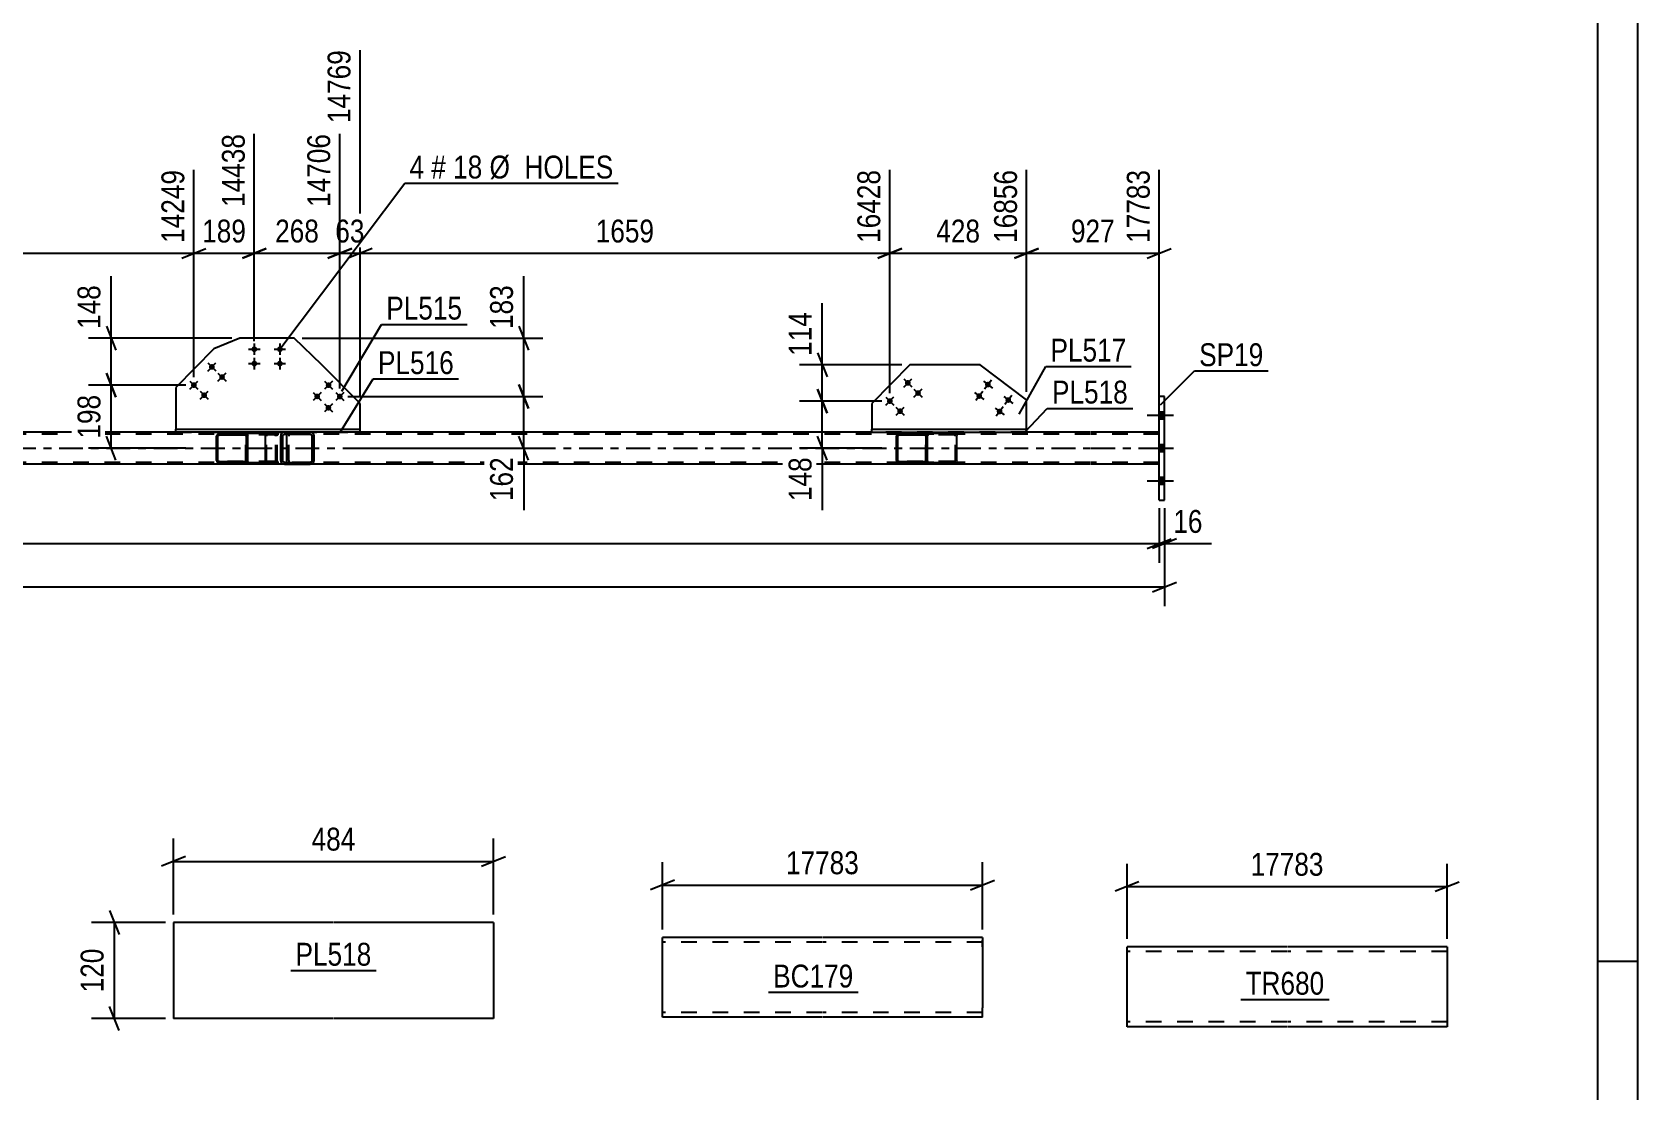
# Model space of a CAD drawing. Header units: millimetres. Extents: x 0 to 841, y 0 to 594.
# Drawn here: x 639.9 to 841, y 132.8 to 265.4 of the extents above; entities that cross this region are included whole.
import ezdxf

# ---------------------------------------------------------------- set-up
doc = ezdxf.new("R2010")
doc.units = ezdxf.units.MM
doc.linetypes.add('DXK_LINE_DOT2', pattern=[3.9198, 1.9599, -1.9599])
doc.linetypes.add('DXK_LINE_DOT3', pattern=[5.9187, 2.979, -0.9799, 0.9799, -0.9799])
doc.styles.add('Arial Narrow', font='ARIALN.TTF', dxfattribs={"height": 0.2})

# ---------------------------------------------------------------- blocks, each defined once
blk = doc.blocks.new('Unknown-570369486-1113')
at = {"color": 5, "linetype": 'Continuous'}
for p, q in [((841, 0), (841, 594)), ((836, 5), (836, 589)), ((841, 149), (836, 149))]:
    blk.add_line(p, q, dxfattribs=at)
blk = doc.blocks.new('Part-570369486-27969 - 27968')
at = {"color": 2, "linetype": 'Continuous'}
for p, q in [((738.83, 152.03), (718.83, 152.03)), ((718.83, 142.12), (718.83, 152.03)), ((758.93, 152.03), (738.93, 152.03)), ((758.93, 152.03), (758.93, 151.94)), ((758.93, 151.94), (758.93, 150.83)), ((758.93, 150.83), (758.93, 143.23)), ((758.93, 142.03), (758.93, 143.23)), ((718.83, 142.03), (718.83, 142.12)), ((738.83, 142.03), (718.83, 142.03)), ((758.93, 142.03), (738.93, 142.03))]:
    blk.add_line(p, q, dxfattribs=at)
at = {"color": 7, "linetype": 'DXK_LINE_DOT2'}
for p, q in [((738.83, 151.43), (718.83, 151.43)), ((758.93, 151.43), (738.93, 151.43)), ((758.93, 150.83), (758.93, 151.68)), ((758.93, 142.67), (758.93, 143)), ((718.83, 142.63), (718.83, 142.67)), ((738.83, 142.63), (718.83, 142.63)), ((758.93, 142.63), (738.93, 142.63)), ((758.93, 142.63), (758.93, 142.67))]:
    blk.add_line(p, q, dxfattribs=at)
blk = doc.blocks.new('Bolt-570369486-5724 - 5663')
at = {"linetype": 'Continuous'}
for points in [[(677.28, 220.9, -1), (676.78, 221.41, -1)], [(675.86, 219.5, -1), (675.35, 220.01, -1)], [(678.69, 219.48, -1), (678.18, 219.99, -1)], [(677.26, 218.07, -1), (676.76, 218.58, -1)]]:
    blk.add_hatch(color=1, dxfattribs=at).paths.add_polyline_path(points)
at = {"color": 1, "linetype": 'Continuous'}
for p, q in [((676.52, 221.67), (677.53, 220.64)), ((677.54, 221.66), (676.52, 220.65)), ((676.12, 220.26), (675.09, 219.25)), ((675.1, 220.26), (676.11, 219.24)), ((678.95, 220.24), (677.92, 219.23)), ((677.93, 220.25), (678.94, 219.22)), ((676.5, 218.84), (677.51, 217.82)), ((677.52, 218.83), (676.5, 217.82))]:
    blk.add_line(p, q, dxfattribs=at)
blk = doc.blocks.new('Bolt-570369486-5725 - 5663')
at = {"linetype": 'Continuous'}
for points in [[(662.66, 223.7, -1), (662.16, 223.18, -1)], [(660.41, 221.42, -1), (659.91, 220.91, -1)], [(663.94, 222.43, -1), (663.44, 221.92, -1)], [(661.7, 220.15, -1), (661.19, 219.64, -1)]]:
    blk.add_hatch(color=1, dxfattribs=at).paths.add_polyline_path(points)
at = {"color": 1, "linetype": 'Continuous'}
for p, q in [((661.9, 223.95), (662.92, 222.94)), ((661.9, 222.93), (662.91, 223.95)), ((659.65, 221.67), (660.67, 220.66)), ((659.66, 220.65), (660.67, 221.68)), ((663.18, 221.66), (664.2, 222.69)), ((663.18, 222.68), (664.2, 221.67)), ((660.93, 220.4), (661.96, 219.39)), ((660.94, 219.39), (661.95, 220.41))]:
    blk.add_line(p, q, dxfattribs=at)
blk = doc.blocks.new('Part-570369486-5733 - 5663')
at = {"color": 2, "linetype": 'Continuous'}
for p, q in [((745.06, 215.26), (745.06, 215.66)), ((745.06, 215.66), (764.44, 215.66)), ((745.06, 215.26), (745.06, 215.26)), ((745.06, 215.26), (764.44, 215.26)), ((764.44, 215.26), (764.44, 215.66)), ((764.44, 215.26), (764.44, 215.26))]:
    blk.add_line(p, q, dxfattribs=at)
at = {"color": 7, "linetype": 'DXK_LINE_DOT2'}
for p, q in [((745.06, 215.66), (745.06, 215.66)), ((745.06, 215.66), (764.44, 215.66)), ((745.06, 215.26), (764.44, 215.26)), ((764.44, 215.66), (764.44, 215.66))]:
    blk.add_line(p, q, dxfattribs=at)
blk = doc.blocks.new('Bolt-570369486-5808 - 5663')
at = {"linetype": 'Continuous'}
for points in [[(781.7, 216.92), (781.7, 217.8), (781.06, 217.8), (781.06, 216.92)], [(781.7, 216.92), (781.7, 217.8), (781.06, 217.8), (781.06, 216.92)], [(781.7, 216.92), (781.7, 217.8), (781.06, 217.8), (781.06, 216.92)], [(781.7, 212.8), (781.7, 213.68), (781.06, 213.68), (781.06, 212.8)], [(781.7, 212.8), (781.7, 213.68), (781.06, 213.68), (781.06, 212.8)], [(781.7, 208.72), (781.7, 209.6), (781.06, 209.6), (781.06, 208.72)], [(781.7, 208.72), (781.7, 209.6), (781.06, 209.6), (781.06, 208.72)], [(781.7, 208.72), (781.7, 209.6), (781.06, 209.6), (781.06, 208.72)]]:
    blk.add_hatch(color=1, dxfattribs=at).paths.add_polyline_path(points)
at = {"color": 1, "linetype": 'Continuous'}
for p, q in [((782.86, 217.36), (779.54, 217.36)), ((782.86, 217.36), (779.54, 217.36)), ((782.86, 217.36), (779.54, 217.36)), ((781.7, 217.8), (781.06, 217.8)), ((781.7, 217.8), (781.06, 217.8)), ((781.7, 217.8), (781.06, 217.8)), ((781.7, 216.92), (781.06, 216.92)), ((781.7, 216.92), (781.06, 216.92)), ((781.7, 216.92), (781.06, 216.92)), ((782.86, 213.24), (779.54, 213.24)), ((782.86, 213.24), (779.54, 213.24)), ((781.7, 213.68), (781.06, 213.68)), ((781.7, 213.68), (781.06, 213.68)), ((781.7, 212.8), (781.06, 212.8)), ((781.7, 212.8), (781.06, 212.8)), ((782.86, 209.16), (779.54, 209.16)), ((782.86, 209.16), (779.54, 209.16)), ((782.86, 209.16), (779.54, 209.16)), ((781.7, 209.6), (781.06, 209.6)), ((781.7, 209.6), (781.06, 209.6)), ((781.7, 209.6), (781.06, 209.6)), ((781.7, 208.72), (781.06, 208.72)), ((781.7, 208.72), (781.06, 208.72)), ((781.7, 208.72), (781.06, 208.72))]:
    blk.add_line(p, q, dxfattribs=at)
blk = doc.blocks.new('Part-570369486-5876 - 5663')
at = {"linetype": 'Continuous'}
h = blk.add_hatch(dxfattribs=at)
h.set_pattern_fill('', scale=0.7, style=0, pattern_type=0)
h.set_pattern_definition([(45, (752.0166, 214.894), (-1.5715, 1.5715), [])])
h.paths.add_polyline_path([(752.04, 214.77), (752.02, 214.89), (751.94, 215), (751.83, 215.07), (751.7, 215.09), (748.49, 215.09), (748.36, 215.07), (748.25, 215), (748.17, 214.89), (748.15, 214.77), (748.15, 211.75), (748.17, 211.63), (748.25, 211.53), (748.36, 211.46), (748.49, 211.43), (751.7, 211.43), (751.83, 211.46), (751.94, 211.53), (752.02, 211.63), (752.04, 211.75)])
h.paths.add_polyline_path([(751.86, 211.69), (751.82, 211.64), (751.77, 211.6), (751.7, 211.59), (748.49, 211.59), (748.42, 211.6), (748.37, 211.64), (748.33, 211.69), (748.32, 211.75), (748.32, 214.77), (748.33, 214.83), (748.37, 214.88), (748.42, 214.92), (748.49, 214.93), (751.7, 214.93), (751.77, 214.92), (751.82, 214.88), (751.86, 214.83), (751.87, 214.77), (751.87, 211.75)])
at = {"color": 2, "linetype": 'Continuous'}
for p, q in [((748.17, 214.89), (748.15, 214.77)), ((748.15, 211.75), (748.15, 214.77)), ((748.32, 214.77), (748.33, 214.83)), ((748.32, 211.75), (748.32, 214.77)), ((748.33, 214.83), (748.37, 214.88)), ((748.49, 215.09), (748.36, 215.07)), ((748.37, 214.88), (748.42, 214.92)), ((748.42, 214.92), (748.49, 214.93)), ((748.49, 215.09), (751.7, 215.09)), ((748.49, 214.93), (751.7, 214.93)), ((755.37, 215.09), (751.7, 215.09)), ((751.83, 215.07), (751.7, 215.09)), ((751.7, 214.93), (751.77, 214.92)), ((751.77, 214.92), (751.82, 214.88)), ((751.82, 214.88), (751.86, 214.83)), ((751.86, 214.83), (751.87, 214.77)), ((751.87, 211.75), (751.87, 214.77)), ((752.04, 214.77), (752.02, 214.89)), ((752.04, 211.75), (752.04, 214.77)), ((755.37, 215.09), (755.5, 215.07)), ((755.68, 214.89), (755.71, 214.77)), ((755.71, 211.75), (755.71, 214.77)), ((748.15, 211.75), (748.17, 211.63)), ((748.33, 211.69), (748.32, 211.75)), ((748.37, 211.64), (748.33, 211.69)), ((748.36, 211.46), (748.49, 211.43)), ((748.42, 211.6), (748.37, 211.64)), ((748.49, 211.59), (748.42, 211.6)), ((748.49, 211.59), (751.7, 211.59)), ((748.49, 211.43), (751.7, 211.43)), ((751.77, 211.6), (751.7, 211.59)), ((751.7, 211.43), (751.83, 211.46)), ((755.37, 211.43), (751.7, 211.43)), ((751.82, 211.64), (751.77, 211.6)), ((751.86, 211.69), (751.82, 211.64)), ((751.87, 211.75), (751.86, 211.69)), ((752.02, 211.63), (752.04, 211.75)), ((755.5, 211.46), (755.37, 211.43)), ((755.71, 211.75), (755.68, 211.63))]:
    blk.add_line(p, q, dxfattribs=at)
at = {"color": 7, "linetype": 'DXK_LINE_DOT2'}
for p, q in [((751.7, 215.09), (748.49, 215.09)), ((755.37, 214.93), (748.49, 214.93)), ((751.81, 214.77), (751.84, 214.89)), ((751.81, 211.75), (751.81, 214.77)), ((752, 214.83), (751.99, 214.77)), ((751.99, 211.75), (751.99, 214.77)), ((752.04, 214.88), (752, 214.83)), ((752.03, 215.07), (752.16, 215.09)), ((752.04, 214.88), (752.05, 214.89)), ((752.05, 214.89), (752.09, 214.92)), ((752.09, 214.92), (752.16, 214.93)), ((755.43, 214.92), (755.37, 214.93)), ((755.49, 214.88), (755.43, 214.92)), ((755.53, 214.83), (755.49, 214.88)), ((755.54, 214.77), (755.53, 214.83)), ((755.54, 211.75), (755.54, 214.77)), ((755.37, 211.59), (748.49, 211.59)), ((751.7, 211.43), (748.49, 211.43)), ((751.84, 211.63), (751.81, 211.75)), ((752, 211.69), (751.99, 211.75)), ((752.02, 211.66), (752, 211.69)), ((752.04, 211.64), (752.02, 211.66)), ((752.16, 211.43), (752.03, 211.46)), ((752.04, 211.64), (752.09, 211.6)), ((752.09, 211.6), (752.16, 211.59)), ((755.37, 211.59), (755.43, 211.6)), ((755.43, 211.6), (755.49, 211.64)), ((755.49, 211.64), (755.53, 211.69)), ((755.53, 211.69), (755.54, 211.75))]:
    blk.add_line(p, q, dxfattribs=at)
at = {"color": 2, "linetype": 'Continuous'}
for centre, start, end in [((748.48, 214.76), 110.7583, 155.68), ((751.72, 214.76), 24.32, 69.2417), ((755.38, 214.76), 24.32, 69.2417), ((748.48, 211.77), 204.32, 249.2417), ((751.72, 211.77), 290.7583, 335.68), ((755.38, 211.77), 290.7583, 335.68)]:
    blk.add_arc(centre, 0.331, start, end, dxfattribs=at)
at = {"color": 7, "linetype": 'DXK_LINE_DOT2'}
for centre, start, end in [((752.14, 214.76), 110.7583, 155.68), ((752.14, 211.77), 204.32, 249.2417)]:
    blk.add_arc(centre, 0.331, start, end, dxfattribs=at)
blk = doc.blocks.new('Part-570369486-5763 - 5663')
at = {"color": 2, "linetype": 'Continuous'}
for p, q in [((657.9, 215.26), (657.9, 215.66)), ((657.9, 215.66), (680.97, 215.66)), ((657.9, 215.26), (657.9, 215.26)), ((669.4, 215.26), (657.9, 215.26)), ((680.97, 215.26), (674.71, 215.26)), ((680.97, 215.26), (680.97, 215.66)), ((680.97, 215.26), (680.97, 215.26))]:
    blk.add_line(p, q, dxfattribs=at)
at = {"color": 7, "linetype": 'DXK_LINE_DOT2'}
for p, q in [((657.9, 215.66), (657.9, 215.66)), ((657.9, 215.66), (680.97, 215.66)), ((657.9, 215.26), (680.97, 215.26)), ((674.71, 215.26), (669.4, 215.26)), ((680.97, 215.66), (680.97, 215.66))]:
    blk.add_line(p, q, dxfattribs=at)
blk = doc.blocks.new('Part-570369486-5769 - 5663')
at = {"color": 2, "linetype": 'Continuous'}
for p, q in [((749.84, 223.71), (745.06, 218.87)), ((758.65, 223.71), (749.84, 223.71)), ((764.44, 219.33), (758.65, 223.71)), ((764.44, 215.66), (764.44, 219.33)), ((745.06, 218.87), (745.06, 215.66))]:
    blk.add_line(p, q, dxfattribs=at)
at = {"color": 7, "linetype": 'DXK_LINE_DOT2'}
blk.add_line((745.06, 215.66), (764.44, 215.66), dxfattribs=at)
blk = doc.blocks.new('Bolt-570369486-5838 - 5663')
at = {"linetype": 'Continuous'}
for points in [[(759.89, 221.01, -1), (759.32, 221.45, -1)], [(758.8, 219.58, -1), (758.23, 220.01, -1)], [(762.44, 219.08, -1), (761.87, 219.52, -1)], [(761.36, 217.65, -1), (760.78, 218.08, -1)]]:
    blk.add_hatch(color=1, dxfattribs=at).paths.add_polyline_path(points)
at = {"color": 1, "linetype": 'Continuous'}
for p, q in [((759.03, 221.66), (760.18, 220.79)), ((760.04, 221.8), (759.17, 220.65)), ((757.94, 220.23), (759.09, 219.36)), ((758.95, 220.37), (758.08, 219.22)), ((761.58, 219.73), (762.73, 218.86)), ((762.59, 219.87), (761.72, 218.72)), ((760.5, 218.3), (761.64, 217.43)), ((761.5, 218.44), (760.64, 217.29))]:
    blk.add_line(p, q, dxfattribs=at)
blk = doc.blocks.new('Bolt-570369486-5848 - 5663')
at = {"linetype": 'Continuous'}
for points in [[(668.09, 225.66, -1), (667.37, 225.66, -1)], [(671.29, 225.66, -1), (670.57, 225.66, -1)], [(668.09, 223.86, -1), (667.37, 223.86, -1)], [(671.29, 223.86, -1), (670.57, 223.86, -1)]]:
    blk.add_hatch(color=1, dxfattribs=at).paths.add_polyline_path(points)
at = {"color": 1, "linetype": 'Continuous'}
for p, q in [((667.01, 225.66), (668.45, 225.66)), ((667.73, 226.38), (667.73, 224.94)), ((670.21, 225.66), (671.65, 225.66)), ((670.93, 226.38), (670.93, 224.94)), ((667.01, 223.86), (668.45, 223.86)), ((667.73, 224.58), (667.73, 223.14)), ((670.21, 223.86), (671.65, 223.86)), ((670.93, 224.58), (670.93, 223.14))]:
    blk.add_line(p, q, dxfattribs=at)
blk = doc.blocks.new('Part-570369486-5804 - 5663')
at = {"color": 2, "linetype": 'Continuous'}
for p, q in [((662.68, 225.71), (657.9, 220.86)), ((665.93, 227.06), (662.68, 225.71)), ((672.73, 227.06), (665.93, 227.06)), ((676.2, 223.71), (672.73, 227.06)), ((680.97, 218.87), (676.2, 223.71)), ((657.9, 220.86), (657.9, 215.66)), ((680.97, 215.66), (680.97, 218.87))]:
    blk.add_line(p, q, dxfattribs=at)
at = {"color": 7, "linetype": 'DXK_LINE_DOT2'}
blk.add_line((657.9, 215.66), (680.97, 215.66), dxfattribs=at)
blk = doc.blocks.new('Bolt-570369486-5847 - 5663')
at = {"linetype": 'Continuous'}
for points in [[(749.82, 221.7, -1), (749.31, 221.19, -1)], [(747.57, 219.42, -1), (747.07, 218.91, -1)], [(751.1, 220.43, -1), (750.6, 219.92, -1)], [(748.85, 218.16, -1), (748.35, 217.64, -1)]]:
    blk.add_hatch(color=1, dxfattribs=at).paths.add_polyline_path(points)
at = {"color": 1, "linetype": 'Continuous'}
for p, q in [((749.06, 220.93), (750.07, 221.96)), ((749.06, 221.95), (750.08, 220.94)), ((746.81, 218.65), (747.83, 219.68)), ((746.81, 219.67), (747.83, 218.66)), ((750.34, 219.67), (751.35, 220.69)), ((750.34, 220.68), (751.36, 219.67)), ((748.09, 218.41), (749.11, 217.4)), ((748.1, 217.39), (749.11, 218.41))]:
    blk.add_line(p, q, dxfattribs=at)
blk = doc.blocks.new('Part-570369486-5886 - 5663')
at = {"linetype": 'Continuous'}
h = blk.add_hatch(dxfattribs=at)
h.set_pattern_fill('', scale=0.7, style=0, pattern_type=0)
h.set_pattern_definition([(45, (666.8824, 214.894), (-1.5715, 1.5715), [])])
h.paths.add_polyline_path([(666.91, 214.77), (666.88, 214.89), (666.81, 215), (666.7, 215.07), (666.57, 215.09), (663.35, 215.09), (663.22, 215.07), (663.11, 215), (663.04, 214.89), (663.01, 214.77), (663.01, 211.75), (663.04, 211.63), (663.11, 211.53), (663.22, 211.46), (663.35, 211.43), (666.57, 211.43), (666.7, 211.46), (666.81, 211.53), (666.88, 211.63), (666.91, 211.75)])
h.paths.add_polyline_path([(666.73, 211.69), (666.69, 211.64), (666.63, 211.6), (666.57, 211.59), (663.35, 211.59), (663.29, 211.6), (663.23, 211.64), (663.2, 211.69), (663.18, 211.75), (663.18, 214.77), (663.2, 214.83), (663.23, 214.88), (663.29, 214.92), (663.35, 214.93), (666.57, 214.93), (666.63, 214.92), (666.69, 214.88), (666.73, 214.83), (666.74, 214.77), (666.74, 211.75)])
at = {"color": 2, "linetype": 'Continuous'}
for p, q in [((663.04, 214.89), (663.01, 214.77)), ((663.01, 211.75), (663.01, 214.77)), ((663.18, 214.77), (663.2, 214.83)), ((663.18, 211.75), (663.18, 214.77)), ((663.2, 214.83), (663.23, 214.88)), ((663.35, 215.09), (663.22, 215.07)), ((663.23, 214.88), (663.29, 214.92)), ((663.29, 214.92), (663.35, 214.93)), ((663.35, 215.09), (666.57, 215.09)), ((663.35, 214.93), (666.57, 214.93)), ((669.19, 215.09), (666.57, 215.09)), ((666.7, 215.07), (666.57, 215.09)), ((666.57, 214.93), (666.63, 214.92)), ((666.63, 214.92), (666.69, 214.88)), ((666.69, 214.88), (666.73, 214.83)), ((666.73, 214.83), (666.74, 214.77)), ((666.74, 211.75), (666.74, 214.77)), ((666.91, 214.77), (666.88, 214.89)), ((666.91, 211.75), (666.91, 214.77)), ((663.01, 211.75), (663.04, 211.63)), ((663.2, 211.69), (663.18, 211.75)), ((663.23, 211.64), (663.2, 211.69)), ((663.22, 211.46), (663.35, 211.43)), ((663.29, 211.6), (663.23, 211.64)), ((663.35, 211.59), (663.29, 211.6)), ((663.35, 211.59), (666.57, 211.59)), ((663.35, 211.43), (666.57, 211.43)), ((666.63, 211.6), (666.57, 211.59)), ((666.57, 211.43), (666.7, 211.46)), ((669.19, 211.43), (666.57, 211.43)), ((666.69, 211.64), (666.63, 211.6)), ((666.73, 211.69), (666.69, 211.64)), ((666.74, 211.75), (666.73, 211.69)), ((666.88, 211.63), (666.91, 211.75))]:
    blk.add_line(p, q, dxfattribs=at)
at = {"color": 7, "linetype": 'DXK_LINE_DOT2'}
for p, q in [((666.57, 215.09), (663.35, 215.09)), ((670.24, 214.93), (663.35, 214.93)), ((666.68, 214.77), (666.71, 214.89)), ((666.68, 211.75), (666.68, 214.77)), ((666.86, 214.83), (666.85, 214.77)), ((666.85, 211.75), (666.85, 214.77)), ((666.9, 214.88), (666.86, 214.83)), ((666.89, 215.07), (667.02, 215.09)), ((666.9, 214.88), (666.92, 214.89)), ((666.92, 214.89), (666.96, 214.92)), ((666.96, 214.92), (667.02, 214.93)), ((670.24, 215.09), (669.19, 215.09)), ((670.24, 215.09), (670.37, 215.07)), ((670.3, 214.92), (670.24, 214.93)), ((670.36, 214.88), (670.3, 214.92)), ((670.39, 214.83), (670.36, 214.88)), ((670.41, 214.77), (670.39, 214.83)), ((670.41, 211.75), (670.41, 214.77)), ((670.55, 214.89), (670.58, 214.77)), ((670.58, 211.75), (670.58, 214.77)), ((670.24, 211.59), (663.35, 211.59)), ((666.57, 211.43), (663.35, 211.43)), ((666.71, 211.63), (666.68, 211.75)), ((666.85, 211.75), (666.86, 211.69)), ((666.86, 211.69), (666.9, 211.64)), ((667.02, 211.43), (666.89, 211.46)), ((666.9, 211.64), (666.96, 211.6)), ((666.96, 211.6), (667.02, 211.59)), ((670.24, 211.43), (669.19, 211.43)), ((670.24, 211.59), (670.3, 211.6)), ((670.37, 211.46), (670.24, 211.43)), ((670.3, 211.6), (670.36, 211.64)), ((670.36, 211.64), (670.39, 211.69)), ((670.39, 211.69), (670.41, 211.75)), ((670.58, 211.75), (670.55, 211.63))]:
    blk.add_line(p, q, dxfattribs=at)
at = {"color": 2, "linetype": 'Continuous'}
for centre, start, end in [((663.34, 214.76), 110.7583, 155.68), ((666.58, 214.76), 24.32, 69.2417), ((663.34, 211.77), 204.32, 249.2417), ((666.58, 211.77), 290.7583, 335.68)]:
    blk.add_arc(centre, 0.331, start, end, dxfattribs=at)
at = {"color": 7, "linetype": 'DXK_LINE_DOT2'}
for centre, start, end in [((667.01, 214.76), 110.7583, 155.68), ((670.25, 214.76), 24.32, 69.2417), ((667.01, 211.77), 204.32, 249.2417), ((670.25, 211.77), 290.7583, 335.68)]:
    blk.add_arc(centre, 0.331, start, end, dxfattribs=at)
blk = doc.blocks.new('Part-570369486-5887 - 5663')
at = {"linetype": 'Continuous'}
h = blk.add_hatch(dxfattribs=at)
h.set_pattern_fill('', scale=0.7, style=0, pattern_type=0)
h.set_pattern_definition([(45, (675.1767, 214.9652), (-1.57154, 1.57154), [])])
h.paths.add_polyline_path([(675.22, 214.78), (675.18, 214.97), (675.07, 215.12), (674.9, 215.22), (674.71, 215.26), (671.53, 215.26), (671.34, 215.22), (671.17, 215.12), (671.06, 214.97), (671.03, 214.78), (671.03, 211.74), (671.06, 211.56), (671.17, 211.4), (671.34, 211.3), (671.53, 211.26), (674.71, 211.26), (674.9, 211.3), (675.07, 211.4), (675.18, 211.56), (675.22, 211.74)])
h.paths.add_polyline_path([(674.94, 211.65), (674.89, 211.57), (674.81, 211.52), (674.71, 211.5), (671.53, 211.5), (671.43, 211.52), (671.35, 211.57), (671.3, 211.65), (671.28, 211.74), (671.28, 214.78), (671.3, 214.87), (671.35, 214.95), (671.43, 215), (671.53, 215.02), (674.71, 215.02), (674.81, 215), (674.89, 214.95), (674.94, 214.87), (674.96, 214.78), (674.96, 211.74)])
at = {"color": 2, "linetype": 'Continuous'}
for p, q in [((669.21, 215.12), (669.29, 215.22)), ((669.29, 215.22), (669.4, 215.26)), ((671.53, 215.26), (669.4, 215.26)), ((671.53, 215.26), (671.34, 215.22)), ((671.53, 215.26), (674.71, 215.26)), ((674.9, 215.22), (674.71, 215.26)), ((669.13, 214.78), (669.15, 214.97)), ((669.13, 211.74), (669.13, 214.78)), ((669.15, 214.97), (669.21, 215.12)), ((671.06, 214.97), (671.03, 214.78)), ((671.03, 211.74), (671.03, 214.78)), ((671.28, 214.78), (671.3, 214.87)), ((671.28, 211.74), (671.28, 214.78)), ((671.3, 214.87), (671.35, 214.95)), ((671.35, 214.95), (671.43, 215)), ((671.43, 215), (671.53, 215.02)), ((671.53, 215.02), (674.71, 215.02)), ((671.67, 215), (671.57, 215.02)), ((671.75, 214.95), (671.67, 215)), ((671.8, 214.87), (671.75, 214.95)), ((671.82, 214.78), (671.8, 214.87)), ((671.82, 211.74), (671.82, 214.78)), ((674.71, 215.02), (674.81, 215)), ((674.81, 215), (674.89, 214.95)), ((674.89, 214.95), (674.94, 214.87)), ((674.94, 214.87), (674.96, 214.78)), ((674.96, 211.74), (674.96, 214.78)), ((675.22, 214.78), (675.18, 214.97)), ((675.22, 211.74), (675.22, 214.78)), ((669.15, 211.56), (669.13, 211.74)), ((669.21, 211.4), (669.15, 211.56)), ((669.29, 211.3), (669.21, 211.4)), ((669.4, 211.26), (669.29, 211.3)), ((671.53, 211.26), (669.4, 211.26)), ((671.03, 211.74), (671.06, 211.56)), ((671.3, 211.65), (671.28, 211.74)), ((671.35, 211.57), (671.3, 211.65)), ((671.34, 211.3), (671.53, 211.26)), ((671.43, 211.52), (671.35, 211.57)), ((671.53, 211.5), (671.43, 211.52)), ((671.53, 211.5), (674.71, 211.5)), ((671.53, 211.26), (674.71, 211.26)), ((671.57, 211.5), (671.67, 211.52)), ((671.67, 211.52), (671.75, 211.57)), ((671.75, 211.57), (671.8, 211.65)), ((671.8, 211.65), (671.82, 211.74)), ((674.81, 211.52), (674.71, 211.5)), ((674.71, 211.26), (674.9, 211.3)), ((674.89, 211.57), (674.81, 211.52)), ((674.94, 211.65), (674.89, 211.57)), ((674.96, 211.74), (674.94, 211.65)), ((675.18, 211.56), (675.22, 211.74))]:
    blk.add_line(p, q, dxfattribs=at)
at = {"color": 7, "linetype": 'DXK_LINE_DOT2'}
for p, q in [((670.58, 215.02), (670.58, 215.26)), ((674.71, 215.26), (671.53, 215.26)), ((671.57, 215.26), (671.76, 215.22)), ((669.27, 214.87), (669.26, 214.78)), ((669.26, 211.74), (669.26, 214.78)), ((669.3, 214.95), (669.27, 214.87)), ((669.35, 215), (669.3, 214.95)), ((669.4, 215.02), (669.35, 215)), ((674.71, 215.02), (669.4, 215.02)), ((672.04, 214.97), (672.07, 214.78)), ((672.07, 211.74), (672.07, 214.78)), ((669.26, 211.74), (669.27, 211.65)), ((669.27, 211.65), (669.3, 211.57)), ((669.3, 211.57), (669.35, 211.52)), ((669.35, 211.52), (669.4, 211.5)), ((674.71, 211.5), (669.4, 211.5)), ((670.58, 211.26), (670.58, 211.5)), ((674.71, 211.26), (671.53, 211.26)), ((671.76, 211.3), (671.57, 211.26)), ((672.07, 211.74), (672.04, 211.56))]:
    blk.add_line(p, q, dxfattribs=at)
at = {"color": 2, "linetype": 'Continuous'}
for centre, start, end in [((671.51, 214.77), 111.1942, 156.1507), ((674.73, 214.77), 23.8493, 68.8058), ((671.51, 211.76), 203.8493, 248.8058), ((674.73, 211.76), 291.1942, 336.1507)]:
    blk.add_arc(centre, 0.492, start, end, dxfattribs=at)
at = {"color": 7, "linetype": 'DXK_LINE_DOT2'}
for centre, start, end in [((671.59, 214.77), 23.8493, 68.8058), ((671.59, 211.76), 291.1942, 336.1507)]:
    blk.add_arc(centre, 0.492, start, end, dxfattribs=at)
blk = doc.blocks.new('Part-570369486-5893 - 5663')
at = {"color": 2, "linetype": 'Continuous'}
for p, q in [((657.9, 215.26), (595.84, 215.26)), ((745.06, 215.26), (680.97, 215.26)), ((772.44, 215.26), (764.44, 215.26)), ((781.06, 215.26), (772.54, 215.26)), ((669.4, 211.26), (589.58, 211.26)), ((772.44, 211.26), (674.71, 211.26)), ((781.06, 211.26), (772.54, 211.26))]:
    blk.add_line(p, q, dxfattribs=at)
at = {"color": 7, "linetype": 'DXK_LINE_DOT2'}
for p, q in [((680.97, 215.26), (657.9, 215.26)), ((764.44, 215.26), (745.06, 215.26)), ((781.06, 211.26), (781.06, 215.26)), ((772.44, 215.02), (104.69, 215.02)), ((781.06, 215.02), (772.54, 215.02)), ((772.44, 211.5), (104.69, 211.5)), ((674.71, 211.26), (669.4, 211.26)), ((781.06, 211.5), (772.54, 211.5))]:
    blk.add_line(p, q, dxfattribs=at)
at = {"color": 7, "linetype": 'DXK_LINE_DOT3'}
for p, q in [((104.69, 213.26), (772.44, 213.26)), ((772.54, 213.26), (781.06, 213.26))]:
    blk.add_line(p, q, dxfattribs=at)
blk = doc.blocks.new('Part-570369486-5905 - 5663')
at = {"color": 2, "linetype": 'Continuous'}
for p, q in [((781.7, 219.76), (781.06, 219.76)), ((781.06, 206.76), (781.06, 219.76)), ((781.7, 206.76), (781.7, 219.76)), ((781.06, 206.76), (781.7, 206.76))]:
    blk.add_line(p, q, dxfattribs=at)
blk = doc.blocks.new('Part-570369486-28045 - 28044')
at = {"color": 2, "linetype": 'Continuous'}
for p, q in [((657.6, 153.89), (657.6, 141.89)), ((677.6, 153.89), (657.6, 153.89)), ((697.7, 153.89), (677.7, 153.89)), ((697.7, 153.89), (697.7, 141.89)), ((677.6, 141.89), (657.6, 141.89)), ((697.7, 141.89), (677.7, 141.89))]:
    blk.add_line(p, q, dxfattribs=at)
blk = doc.blocks.new('Part-570369486-28109 - 28108')
at = {"color": 2, "linetype": 'Continuous'}
for p, q in [((797.02, 150.85), (777.02, 150.85)), ((777.02, 140.94), (777.02, 150.85)), ((817.12, 150.85), (797.12, 150.85)), ((817.12, 150.85), (817.12, 140.85)), ((777.02, 140.85), (777.02, 140.94)), ((797.02, 140.85), (777.02, 140.85)), ((817.12, 140.85), (797.12, 140.85))]:
    blk.add_line(p, q, dxfattribs=at)
at = {"color": 7, "linetype": 'DXK_LINE_DOT2'}
for p, q in [((817.12, 150.76), (817.12, 150.85)), ((797.02, 150.25), (777.02, 150.25)), ((817.12, 150.25), (797.12, 150.25)), ((777.02, 141.45), (777.02, 141.5)), ((797.02, 141.45), (777.02, 141.45)), ((817.12, 141.45), (797.12, 141.45)), ((817.12, 141.45), (817.12, 141.5))]:
    blk.add_line(p, q, dxfattribs=at)
blk = doc.blocks.new('StraightDimension-570369486-28282 - 27968')
at = {"color": 7, "linetype": 'Continuous'}
for p, q in [((718.83, 153.03), (718.83, 161.44)), ((758.93, 153.03), (758.93, 161.44)), ((720.33, 159.19), (717.33, 157.99)), ((757.43, 157.99), (760.43, 159.19)), ((718.83, 158.59), (758.93, 158.59))]:
    blk.add_line(p, q, dxfattribs=at)
at = {"color": 0}
blk.add_wipeout([(744.05, 159.34), (744.05, 163.54), (733.71, 163.54), (733.71, 159.34)], dxfattribs=at)
at = {"color": 3, "style": 'Arial Narrow'}
blk.add_text('17783', height=2.863, dxfattribs=at).set_placement((734.31, 159.94))
blk = doc.blocks.new('StraightDimension-570369486-27710 - 5663')
at = {"color": 7, "linetype": 'Continuous'}
for p, q in [((700.87, 228.56), (702.07, 225.56)), ((673.73, 227.06), (703.87, 227.06)), ((701.47, 219.73), (701.47, 227.06)), ((702.07, 218.23), (700.87, 221.23)), ((679.43, 219.73), (703.87, 219.73))]:
    blk.add_line(p, q, dxfattribs=at)
at = {"color": 0}
blk.add_wipeout([(700.72, 234.27), (696.52, 234.27), (696.52, 227.59), (700.72, 227.59)], dxfattribs=at)
at = {"color": 7, "linetype": 'Continuous'}
blk.add_line((701.47, 227.06), (701.47, 234.8), dxfattribs=at)
blk.add_line((701.47, 227.06), (701.47, 234.8), dxfattribs=at)
at = {"color": 3, "style": 'Arial Narrow'}
blk.add_text('183', height=2.863, rotation=90.0002, dxfattribs=at).set_placement((700.12, 228.19))
blk = doc.blocks.new('StraightDimension-570369486-13793 - 5663')
at = {"color": 7, "linetype": 'Continuous'}
for p, q in [((680.97, 219.87), (680.97, 263.11)), ((747.32, 220.17), (747.32, 248.11)), ((682.47, 238.27), (679.47, 237.07)), ((680.97, 237.67), (747.32, 237.67)), ((745.82, 237.07), (748.82, 238.27))]:
    blk.add_line(p, q, dxfattribs=at)
at = {"color": 0, "linetype": 'Continuous'}
blk.add_wipeout([(746.72, 248.71), (742.52, 248.71), (742.52, 238.37), (746.72, 238.37)], dxfattribs=at)
at = {"color": 0}
blk.add_wipeout([(718.4, 238.42), (718.4, 242.62), (709.89, 242.62), (709.89, 238.42)], dxfattribs=at)
at = {"color": 3, "linetype": 'Continuous', "style": 'Arial Narrow'}
blk.add_text('16428', height=2.863, rotation=90.0002, dxfattribs=at).set_placement((746.12, 238.97))
at = {"color": 3, "style": 'Arial Narrow'}
blk.add_text('1659', height=2.863, dxfattribs=at).set_placement((710.49, 239.02))
blk = doc.blocks.new('StraightDimension-570369486-27711 - 5663')
at = {"color": 7, "linetype": 'Continuous'}
for p, q in [((700.87, 221.23), (702.07, 218.23)), ((679.43, 219.73), (703.87, 219.73)), ((701.47, 213.26), (701.47, 219.73)), ((679.43, 213.26), (703.87, 213.26)), ((702.07, 211.76), (700.87, 214.76))]:
    blk.add_line(p, q, dxfattribs=at)
at = {"color": 0}
blk.add_wipeout([(700.72, 212.74), (696.52, 212.74), (696.52, 206.05), (700.72, 206.05)], dxfattribs=at)
at = {"color": 7, "linetype": 'Continuous'}
blk.add_line((701.47, 213.26), (701.47, 205.53), dxfattribs=at)
blk.add_line((701.47, 213.26), (701.47, 205.53), dxfattribs=at)
at = {"color": 3, "style": 'Arial Narrow'}
blk.add_text('162', height=2.863, rotation=90.0002, dxfattribs=at).set_placement((700.12, 206.65))
blk = doc.blocks.new('StraightDimension-570369486-5950 - 5663')
at = {"color": 7, "linetype": 'Continuous'}
for p, q in [((781.06, 205.76), (781.06, 198.92)), ((96.07, 201.32), (781.06, 201.32)), ((779.56, 200.72), (782.56, 201.92))]:
    blk.add_line(p, q, dxfattribs=at)
blk = doc.blocks.new('StraightDimension-570369486-5940 - 5663')
at = {"color": 7, "linetype": 'Continuous'}
for p, q in [((781.06, 205.76), (781.06, 198.92)), ((781.7, 205.76), (781.7, 198.92)), ((779.56, 200.72), (782.56, 201.92)), ((783.2, 201.92), (780.2, 200.72)), ((781.06, 201.32), (781.7, 201.32))]:
    blk.add_line(p, q, dxfattribs=at)
at = {"color": 0}
blk.add_wipeout([(787.08, 202.07), (787.08, 206.27), (782.22, 206.27), (782.22, 202.07)], dxfattribs=at)
at = {"color": 7, "linetype": 'Continuous'}
blk.add_line((781.7, 201.32), (787.6, 201.32), dxfattribs=at)
blk.add_line((781.7, 201.32), (787.6, 201.32), dxfattribs=at)
at = {"color": 3, "style": 'Arial Narrow'}
blk.add_text('16', height=2.863, dxfattribs=at).set_placement((782.82, 202.67))
blk = doc.blocks.new('StraightDimension-570369486-13791 - 5663')
at = {"color": 7, "linetype": 'Continuous'}
for p, q in [((764.44, 220.33), (764.44, 248.11)), ((781.06, 216.26), (781.06, 248.11)), ((765.94, 238.27), (762.94, 237.07)), ((764.44, 237.67), (781.06, 237.67)), ((779.56, 237.07), (782.56, 238.27))]:
    blk.add_line(p, q, dxfattribs=at)
at = {"color": 0}
blk.add_wipeout([(776.09, 238.42), (776.09, 242.62), (769.4, 242.62), (769.4, 238.42)], dxfattribs=at)
at = {"color": 0, "linetype": 'Continuous'}
blk.add_wipeout([(780.46, 248.71), (776.26, 248.71), (776.26, 238.37), (780.46, 238.37)], dxfattribs=at)
at = {"color": 3, "linetype": 'Continuous', "style": 'Arial Narrow'}
blk.add_text('17783', height=2.863, rotation=90.0002, dxfattribs=at).set_placement((779.86, 238.97))
at = {"color": 3, "style": 'Arial Narrow'}
blk.add_text('927', height=2.863, dxfattribs=at).set_placement((770, 239.02))
blk = doc.blocks.new('StraightDimension-570369486-6191 - 5663')
at = {"color": 7, "linetype": 'Continuous'}
for p, q in [((781.7, 205.76), (781.7, 193.51)), ((95.43, 195.91), (781.7, 195.91)), ((780.2, 195.31), (783.2, 196.51))]:
    blk.add_line(p, q, dxfattribs=at)
blk = doc.blocks.new('StraightDimension-570369486-13792 - 5663')
at = {"color": 7, "linetype": 'Continuous'}
for p, q in [((747.32, 220.17), (747.32, 248.11)), ((764.44, 220.33), (764.44, 248.11)), ((748.82, 238.27), (745.82, 237.07)), ((747.32, 237.67), (764.44, 237.67)), ((762.94, 237.07), (765.94, 238.27))]:
    blk.add_line(p, q, dxfattribs=at)
at = {"color": 0}
blk.add_wipeout([(759.22, 238.42), (759.22, 242.62), (752.54, 242.62), (752.54, 238.42)], dxfattribs=at)
at = {"color": 3, "style": 'Arial Narrow'}
blk.add_text('428', height=2.863, dxfattribs=at).set_placement((753.14, 239.02))
at = {"color": 0, "linetype": 'Continuous'}
blk.add_wipeout([(763.84, 248.71), (759.64, 248.71), (759.64, 238.37), (763.84, 238.37)], dxfattribs=at)
at = {"color": 3, "linetype": 'Continuous', "style": 'Arial Narrow'}
blk.add_text('16856', height=2.863, rotation=90.0002, dxfattribs=at).set_placement((763.24, 238.97))
blk = doc.blocks.new('StraightDimension-570369486-13794 - 5663')
at = {"color": 7, "linetype": 'Continuous'}
for p, q in [((680.97, 219.87), (680.97, 263.11)), ((678.43, 220.73), (678.43, 252.61)), ((676.93, 237.07), (679.93, 238.27)), ((678.43, 237.67), (680.97, 237.67)), ((682.47, 238.27), (679.47, 237.07))]:
    blk.add_line(p, q, dxfattribs=at)
at = {"color": 0, "linetype": 'Continuous'}
blk.add_wipeout([(680.37, 263.71), (676.17, 263.71), (676.17, 253.37), (680.37, 253.37)], dxfattribs=at)
at = {"color": 0}
blk.add_wipeout([(682.13, 238.42), (682.13, 242.62), (677.27, 242.62), (677.27, 238.42)], dxfattribs=at)
at = {"color": 3, "linetype": 'Continuous', "style": 'Arial Narrow'}
blk.add_text('14769', height=2.863, rotation=90.0002, dxfattribs=at).set_placement((679.77, 253.97))
at = {"color": 3, "style": 'Arial Narrow'}
blk.add_text('63', height=2.863, dxfattribs=at).set_placement((677.87, 239.02))
blk = doc.blocks.new('StraightDimension-570369486-13795 - 5663')
at = {"color": 7, "linetype": 'Continuous'}
for p, q in [((667.73, 226.66), (667.73, 252.61)), ((678.43, 220.73), (678.43, 252.61)), ((666.23, 237.07), (669.23, 238.27)), ((667.73, 237.67), (678.43, 237.67)), ((679.93, 238.27), (676.93, 237.07))]:
    blk.add_line(p, q, dxfattribs=at)
at = {"color": 0}
blk.add_wipeout([(676.42, 238.42), (676.42, 242.62), (669.74, 242.62), (669.74, 238.42)], dxfattribs=at)
at = {"color": 0, "linetype": 'Continuous'}
blk.add_wipeout([(677.83, 253.21), (673.63, 253.21), (673.63, 242.87), (677.83, 242.87)], dxfattribs=at)
at = {"color": 3, "linetype": 'Continuous', "style": 'Arial Narrow'}
blk.add_text('14706', height=2.863, rotation=90.0002, dxfattribs=at).set_placement((677.23, 243.47))
at = {"color": 3, "style": 'Arial Narrow'}
blk.add_text('268', height=2.863, dxfattribs=at).set_placement((670.34, 239.02))
blk = doc.blocks.new('StraightDimension-570369486-13796 - 5663')
at = {"color": 7, "linetype": 'Continuous'}
for p, q in [((667.73, 226.66), (667.73, 252.61)), ((660.16, 222.16), (660.16, 248.11)), ((658.66, 237.07), (661.66, 238.27)), ((660.16, 237.67), (667.73, 237.67)), ((669.23, 238.27), (666.23, 237.07))]:
    blk.add_line(p, q, dxfattribs=at)
at = {"color": 0}
blk.add_wipeout([(667.29, 238.42), (667.29, 242.62), (660.6, 242.62), (660.6, 238.42)], dxfattribs=at)
at = {"color": 0, "linetype": 'Continuous'}
blk.add_wipeout([(667.13, 253.21), (662.93, 253.21), (662.93, 242.87), (667.13, 242.87)], dxfattribs=at)
at = {"color": 3, "linetype": 'Continuous', "style": 'Arial Narrow'}
blk.add_text('14438', height=2.863, rotation=90.0002, dxfattribs=at).set_placement((666.53, 243.47))
at = {"color": 3, "style": 'Arial Narrow'}
blk.add_text('189', height=2.863, dxfattribs=at).set_placement((661.2, 239.02))
blk = doc.blocks.new('StraightDimension-570369486-13797 - 5663')
at = {"color": 7, "linetype": 'Continuous'}
for p, q in [((595.84, 219.87), (595.84, 263.11)), ((660.16, 222.16), (660.16, 248.11)), ((597.34, 238.27), (594.34, 237.07)), ((595.84, 237.67), (660.16, 237.67)), ((658.66, 237.07), (661.66, 238.27))]:
    blk.add_line(p, q, dxfattribs=at)
at = {"color": 0, "linetype": 'Continuous'}
blk.add_wipeout([(659.56, 248.71), (655.36, 248.71), (655.36, 238.37), (659.56, 238.37)], dxfattribs=at)
at = {"color": 0}
blk.add_wipeout([(632.26, 238.42), (632.26, 242.62), (623.74, 242.62), (623.74, 238.42)], dxfattribs=at)
at = {"color": 3, "linetype": 'Continuous', "style": 'Arial Narrow'}
blk.add_text('14249', height=2.863, rotation=90.0002, dxfattribs=at).set_placement((658.96, 238.97))
at = {"color": 3, "style": 'Arial Narrow'}
blk.add_text('1608', height=2.863, dxfattribs=at).set_placement((624.34, 239.02))
blk = doc.blocks.new('StraightDimension-570369486-27683 - 5663')
at = {"color": 7, "linetype": 'Continuous'}
for p, q in [((649.2, 228.56), (650.4, 225.56)), ((664.93, 227.06), (646.95, 227.06)), ((649.8, 221.16), (649.8, 227.06)), ((650.4, 219.66), (649.2, 222.66)), ((659.16, 221.16), (646.95, 221.16))]:
    blk.add_line(p, q, dxfattribs=at)
at = {"color": 0}
blk.add_wipeout([(649.05, 234.27), (644.85, 234.27), (644.85, 227.59), (649.05, 227.59)], dxfattribs=at)
at = {"color": 7, "linetype": 'Continuous'}
blk.add_line((649.8, 227.06), (649.8, 234.8), dxfattribs=at)
blk.add_line((649.8, 227.06), (649.8, 234.8), dxfattribs=at)
at = {"color": 3, "style": 'Arial Narrow'}
blk.add_text('148', height=2.863, rotation=90.0002, dxfattribs=at).set_placement((648.45, 228.19))
blk = doc.blocks.new('StraightDimension-570369486-27684 - 5663')
at = {"color": 7, "linetype": 'Continuous'}
for p, q in [((649.2, 222.66), (650.4, 219.66)), ((659.16, 221.16), (646.95, 221.16)), ((649.8, 213.26), (649.8, 221.16)), ((659.16, 213.26), (646.95, 213.26)), ((650.4, 211.76), (649.2, 214.76))]:
    blk.add_line(p, q, dxfattribs=at)
at = {"color": 0}
blk.add_wipeout([(649.05, 220.55), (644.85, 220.55), (644.85, 213.87), (649.05, 213.87)], dxfattribs=at)
at = {"color": 3, "style": 'Arial Narrow'}
blk.add_text('198', height=2.863, rotation=90.0002, dxfattribs=at).set_placement((648.45, 214.47))
blk = doc.blocks.new('StraightDimension-570369486-27746 - 5663')
at = {"color": 7, "linetype": 'Continuous'}
for p, q in [((748.84, 223.71), (736.01, 223.71)), ((738.26, 225.21), (739.46, 222.21)), ((738.86, 219.17), (738.86, 223.71)), ((739.46, 217.67), (738.26, 220.67)), ((746.32, 219.17), (736.01, 219.17))]:
    blk.add_line(p, q, dxfattribs=at)
at = {"color": 0}
blk.add_wipeout([(738.11, 230.92), (733.91, 230.92), (733.91, 224.23), (738.11, 224.23)], dxfattribs=at)
at = {"color": 7, "linetype": 'Continuous'}
blk.add_line((738.86, 223.71), (738.86, 231.44), dxfattribs=at)
blk.add_line((738.86, 223.71), (738.86, 231.44), dxfattribs=at)
at = {"color": 3, "style": 'Arial Narrow'}
blk.add_text('114', height=2.863, rotation=90.0002, dxfattribs=at).set_placement((737.51, 224.83))
blk = doc.blocks.new('StraightDimension-570369486-27747 - 5663')
at = {"color": 7, "linetype": 'Continuous'}
for p, q in [((738.26, 220.67), (739.46, 217.67)), ((746.32, 219.17), (736.01, 219.17)), ((738.86, 213.26), (738.86, 219.17)), ((746.32, 213.26), (736.01, 213.26)), ((739.46, 211.76), (738.26, 214.76))]:
    blk.add_line(p, q, dxfattribs=at)
at = {"color": 0}
blk.add_wipeout([(738.11, 212.74), (733.91, 212.74), (733.91, 206.05), (738.11, 206.05)], dxfattribs=at)
at = {"color": 7, "linetype": 'Continuous'}
blk.add_line((738.86, 213.26), (738.86, 205.53), dxfattribs=at)
blk.add_line((738.86, 213.26), (738.86, 205.53), dxfattribs=at)
at = {"color": 3, "style": 'Arial Narrow'}
blk.add_text('148', height=2.863, rotation=90.0002, dxfattribs=at).set_placement((737.51, 206.65))
blk = doc.blocks.new('StraightDimension-570369486-28347 - 28044')
at = {"color": 7, "linetype": 'Continuous'}
for p, q in [((649.6, 155.39), (650.8, 152.39)), ((656.6, 153.89), (647.35, 153.89)), ((650.2, 141.89), (650.2, 153.89)), ((650.8, 140.39), (649.6, 143.39)), ((656.6, 141.89), (647.35, 141.89))]:
    blk.add_line(p, q, dxfattribs=at)
at = {"color": 0}
blk.add_wipeout([(649.45, 151.23), (645.25, 151.23), (645.25, 144.55), (649.45, 144.55)], dxfattribs=at)
at = {"color": 3, "style": 'Arial Narrow'}
blk.add_text('120', height=2.863, rotation=90.0002, dxfattribs=at).set_placement((648.85, 145.15))
blk = doc.blocks.new('StraightDimension-570369486-28351 - 28044')
at = {"color": 7, "linetype": 'Continuous'}
for p, q in [((657.6, 154.89), (657.6, 164.4)), ((697.7, 154.89), (697.7, 164.4)), ((659.1, 162.15), (656.1, 160.95)), ((657.6, 161.55), (697.7, 161.55)), ((696.2, 160.95), (699.2, 162.15))]:
    blk.add_line(p, q, dxfattribs=at)
at = {"color": 0}
blk.add_wipeout([(680.99, 162.3), (680.99, 166.5), (674.3, 166.5), (674.3, 162.3)], dxfattribs=at)
at = {"color": 3, "style": 'Arial Narrow'}
blk.add_text('484', height=2.863, dxfattribs=at).set_placement((674.9, 162.9))
blk = doc.blocks.new('StraightDimension-570369486-28417 - 28108')
at = {"color": 7, "linetype": 'Continuous'}
for p, q in [((777.02, 151.85), (777.02, 161.25)), ((817.12, 151.85), (817.12, 161.25)), ((778.52, 159), (775.52, 157.8)), ((815.62, 157.8), (818.62, 159)), ((777.02, 158.4), (817.12, 158.4))]:
    blk.add_line(p, q, dxfattribs=at)
at = {"color": 0}
blk.add_wipeout([(802.24, 159.15), (802.24, 163.35), (791.9, 163.35), (791.9, 159.15)], dxfattribs=at)
at = {"color": 3, "style": 'Arial Narrow'}
blk.add_text('17783', height=2.863, dxfattribs=at).set_placement((792.5, 159.75))
blk = doc.blocks.new('Mark-570369486-28828 - 27968')
at = {"color": 0}
blk.add_wipeout([(742.76, 145.76), (742.76, 148.76), (732.71, 148.76), (732.71, 145.76)], dxfattribs=at)
blk.add_wipeout([(742.76, 145.76), (742.76, 148.76), (732.71, 148.76), (732.71, 145.76)], dxfattribs=at)
at = {"color": 30, "linetype": 'Continuous'}
blk.add_line((732.11, 145.16), (743.36, 145.16), dxfattribs=at)
at = {"color": 3, "style": 'Arial Narrow'}
blk.add_text('BC179', height=2.863, dxfattribs=at).set_placement((732.71, 145.76))
blk = doc.blocks.new('Mark-570369486-5759 - 5663')
at = {"color": 0}
blk.add_wipeout([(692.72, 222.55), (692.72, 225.55), (683.22, 225.55), (683.22, 222.55)], dxfattribs=at)
blk.add_wipeout([(692.72, 222.55), (692.72, 225.55), (683.22, 225.55), (683.22, 222.55)], dxfattribs=at)
at = {"color": 30, "linetype": 'Continuous'}
for p, q in [((678.53, 215.33), (682.62, 221.95)), ((682.62, 221.95), (693.32, 221.95))]:
    blk.add_line(p, q, dxfattribs=at)
at = {"color": 3, "style": 'Arial Narrow'}
blk.add_text('PL516', height=2.863, dxfattribs=at).set_placement((683.22, 222.55))
blk = doc.blocks.new('Mark-570369486-5800 - 5663')
at = {"color": 0}
blk.add_wipeout([(693.77, 229.37), (693.77, 232.37), (684.26, 232.37), (684.26, 229.37)], dxfattribs=at)
blk.add_wipeout([(693.77, 229.37), (693.77, 232.37), (684.26, 232.37), (684.26, 229.37)], dxfattribs=at)
at = {"color": 30, "linetype": 'Continuous'}
for p, q in [((678.67, 220.43), (683.66, 228.77)), ((683.66, 228.77), (694.37, 228.77))]:
    blk.add_line(p, q, dxfattribs=at)
at = {"color": 3, "style": 'Arial Narrow'}
blk.add_text('PL515', height=2.863, dxfattribs=at).set_placement((684.26, 229.37))
blk = doc.blocks.new('Mark-570369486-5729 - 5663')
at = {"color": 0}
blk.add_wipeout([(777.14, 218.86), (777.14, 221.86), (767.63, 221.86), (767.63, 218.86)], dxfattribs=at)
blk.add_wipeout([(777.14, 218.86), (777.14, 221.86), (767.63, 221.86), (767.63, 218.86)], dxfattribs=at)
at = {"color": 30, "linetype": 'Continuous'}
for p, q in [((764.28, 215.33), (767.03, 218.26)), ((767.03, 218.26), (777.74, 218.26))]:
    blk.add_line(p, q, dxfattribs=at)
at = {"color": 3, "style": 'Arial Narrow'}
blk.add_text('PL518', height=2.863, dxfattribs=at).set_placement((767.63, 218.86))
blk = doc.blocks.new('Mark-570369486-5765 - 5663')
at = {"color": 0}
blk.add_wipeout([(776.94, 224.11), (776.94, 227.11), (767.44, 227.11), (767.44, 224.11)], dxfattribs=at)
blk.add_wipeout([(776.94, 224.11), (776.94, 227.11), (767.44, 227.11), (767.44, 224.11)], dxfattribs=at)
at = {"color": 30, "linetype": 'Continuous'}
for p, q in [((763.51, 217.52), (766.84, 223.51)), ((766.84, 223.51), (777.54, 223.51))]:
    blk.add_line(p, q, dxfattribs=at)
at = {"color": 3, "style": 'Arial Narrow'}
blk.add_text('PL517', height=2.863, dxfattribs=at).set_placement((767.44, 224.11))
blk = doc.blocks.new('Mark-570369486-5901 - 5663')
at = {"color": 0}
blk.add_wipeout([(794.1, 223.54), (794.1, 226.54), (786.06, 226.54), (786.06, 223.54)], dxfattribs=at)
blk.add_wipeout([(794.1, 223.54), (794.1, 226.54), (786.06, 226.54), (786.06, 223.54)], dxfattribs=at)
at = {"color": 30, "linetype": 'Continuous'}
for p, q in [((781.21, 218.69), (785.46, 222.94)), ((785.46, 222.94), (794.7, 222.94))]:
    blk.add_line(p, q, dxfattribs=at)
at = {"color": 3, "style": 'Arial Narrow'}
blk.add_text('SP19', height=2.863, dxfattribs=at).set_placement((786.06, 223.54))
blk = doc.blocks.new('Mark-570369486-33850 - 5663')
at = {"color": 0}
blk.add_wipeout([(689, 247.03), (689, 250.03), (687.17, 250.03), (687.17, 247.03)], dxfattribs=at)
blk.add_wipeout([(689, 247.03), (689, 250.03), (687.17, 250.03), (687.17, 247.03)], dxfattribs=at)
at = {"color": 7, "linetype": 'Continuous'}
blk.add_line((670.93, 225.66), (686.57, 246.43), dxfattribs=at)
at = {"color": 0}
blk.add_wipeout([(691.73, 247.03), (691.73, 250.03), (689.9, 250.03), (689.9, 247.03)], dxfattribs=at)
blk.add_wipeout([(691.73, 247.03), (691.73, 250.03), (689.9, 250.03), (689.9, 247.03)], dxfattribs=at)
at = {"color": 3, "style": 'Arial Narrow'}
blk.add_text('4', height=2.86, dxfattribs=at).set_placement((687.17, 247.03))
at = {"color": 0}
blk.add_wipeout([(696.29, 247.03), (696.29, 250.03), (692.63, 250.03), (692.63, 247.03)], dxfattribs=at)
blk.add_wipeout([(696.29, 247.03), (696.29, 250.03), (692.63, 250.03), (692.63, 247.03)], dxfattribs=at)
at = {"color": 3, "style": 'Arial Narrow'}
for s, height, p in [('#', 2.86, (689.9, 247.03)), ('18', 2.863, (692.63, 247.03))]:
    blk.add_text(s, height=height, dxfattribs=at).set_placement(p)
at = {"color": 0}
blk.add_wipeout([(712.71, 247.03), (712.71, 250.03), (697.19, 250.03), (697.19, 247.03)], dxfattribs=at)
blk.add_wipeout([(712.71, 247.03), (712.71, 250.03), (697.19, 250.03), (697.19, 247.03)], dxfattribs=at)
at = {"color": 7, "linetype": 'Continuous'}
blk.add_line((686.57, 246.43), (713.31, 246.43), dxfattribs=at)
at = {"color": 3, "style": 'Arial Narrow'}
blk.add_text('Ø  HOLES', height=2.863, dxfattribs=at).set_placement((697.19, 247.03))
blk = doc.blocks.new('Mark-570369486-28844 - 28044')
at = {"color": 0}
blk.add_wipeout([(682.4, 148.49), (682.4, 151.49), (672.89, 151.49), (672.89, 148.49)], dxfattribs=at)
blk.add_wipeout([(682.4, 148.49), (682.4, 151.49), (672.89, 151.49), (672.89, 148.49)], dxfattribs=at)
at = {"color": 30, "linetype": 'Continuous'}
blk.add_line((672.29, 147.89), (683, 147.89), dxfattribs=at)
at = {"color": 3, "style": 'Arial Narrow'}
blk.add_text('PL518', height=2.863, dxfattribs=at).set_placement((672.89, 148.49))
blk = doc.blocks.new('Mark-570369486-28858 - 28108')
at = {"color": 0}
blk.add_wipeout([(801.73, 144.86), (801.73, 147.86), (791.87, 147.86), (791.87, 144.86)], dxfattribs=at)
blk.add_wipeout([(801.73, 144.86), (801.73, 147.86), (791.87, 147.86), (791.87, 144.86)], dxfattribs=at)
at = {"color": 30, "linetype": 'Continuous'}
blk.add_line((791.27, 144.26), (802.33, 144.26), dxfattribs=at)
at = {"color": 3, "style": 'Arial Narrow'}
blk.add_text('TR680', height=2.863, dxfattribs=at).set_placement((791.87, 144.86))

msp = doc.modelspace()

# ---------------------------------------------------------------- block references
for name in ['Unknown-570369486-1113', 'Part-570369486-5804 - 5663', 'Bolt-570369486-5848 - 5663', 'Bolt-570369486-5725 - 5663', 'Part-570369486-5769 - 5663', 'Bolt-570369486-5724 - 5663', 'Bolt-570369486-5847 - 5663', 'Bolt-570369486-5838 - 5663', 'Part-570369486-5905 - 5663', 'Bolt-570369486-5808 - 5663', 'Part-570369486-5893 - 5663', 'Part-570369486-5763 - 5663', 'Part-570369486-5887 - 5663', 'Part-570369486-5733 - 5663', 'Part-570369486-5886 - 5663', 'Part-570369486-5876 - 5663', 'Part-570369486-28045 - 28044', 'Part-570369486-27969 - 27968', 'Part-570369486-28109 - 28108']:
    msp.add_blockref(name, (0, 0))

# ---------------------------------------------------------------- next in the draw order: block references
for name in ['StraightDimension-570369486-13791 - 5663', 'StraightDimension-570369486-27710 - 5663', 'StraightDimension-570369486-28282 - 27968', 'StraightDimension-570369486-28417 - 28108', 'StraightDimension-570369486-28347 - 28044', 'Mark-570369486-28844 - 28044', 'Mark-570369486-28828 - 27968', 'Mark-570369486-28858 - 28108']:
    msp.add_blockref(name, (0, 0))

# ---------------------------------------------------------------- next in the draw order: block references
for name in ['StraightDimension-570369486-13793 - 5663', 'Mark-570369486-5901 - 5663', 'StraightDimension-570369486-28351 - 28044']:
    msp.add_blockref(name, (0, 0))

# ---------------------------------------------------------------- next in the draw order: block references
for name in ['StraightDimension-570369486-13792 - 5663', 'StraightDimension-570369486-27711 - 5663']:
    msp.add_blockref(name, (0, 0))

# ---------------------------------------------------------------- next in the draw order: block references
for name in ['StraightDimension-570369486-13794 - 5663', 'StraightDimension-570369486-27746 - 5663', 'Mark-570369486-5729 - 5663', 'StraightDimension-570369486-5950 - 5663']:
    msp.add_blockref(name, (0, 0))

# ---------------------------------------------------------------- next in the draw order: block references
for name in ['StraightDimension-570369486-13795 - 5663', 'Mark-570369486-5765 - 5663', 'StraightDimension-570369486-5940 - 5663']:
    msp.add_blockref(name, (0, 0))

# ---------------------------------------------------------------- next in the draw order: block references
for name in ['StraightDimension-570369486-13796 - 5663', 'Mark-570369486-5759 - 5663', 'StraightDimension-570369486-6191 - 5663']:
    msp.add_blockref(name, (0, 0))

# ---------------------------------------------------------------- next in the draw order: block references
for name in ['StraightDimension-570369486-13797 - 5663', 'Mark-570369486-5800 - 5663', 'StraightDimension-570369486-27747 - 5663']:
    msp.add_blockref(name, (0, 0))

# ---------------------------------------------------------------- next in the draw order: block references
for name in ['Mark-570369486-33850 - 5663', 'StraightDimension-570369486-27683 - 5663']:
    msp.add_blockref(name, (0, 0))

# ---------------------------------------------------------------- next in the draw order: block references
msp.add_blockref('StraightDimension-570369486-27684 - 5663', (0, 0))

doc.saveas('drawing.dxf')
